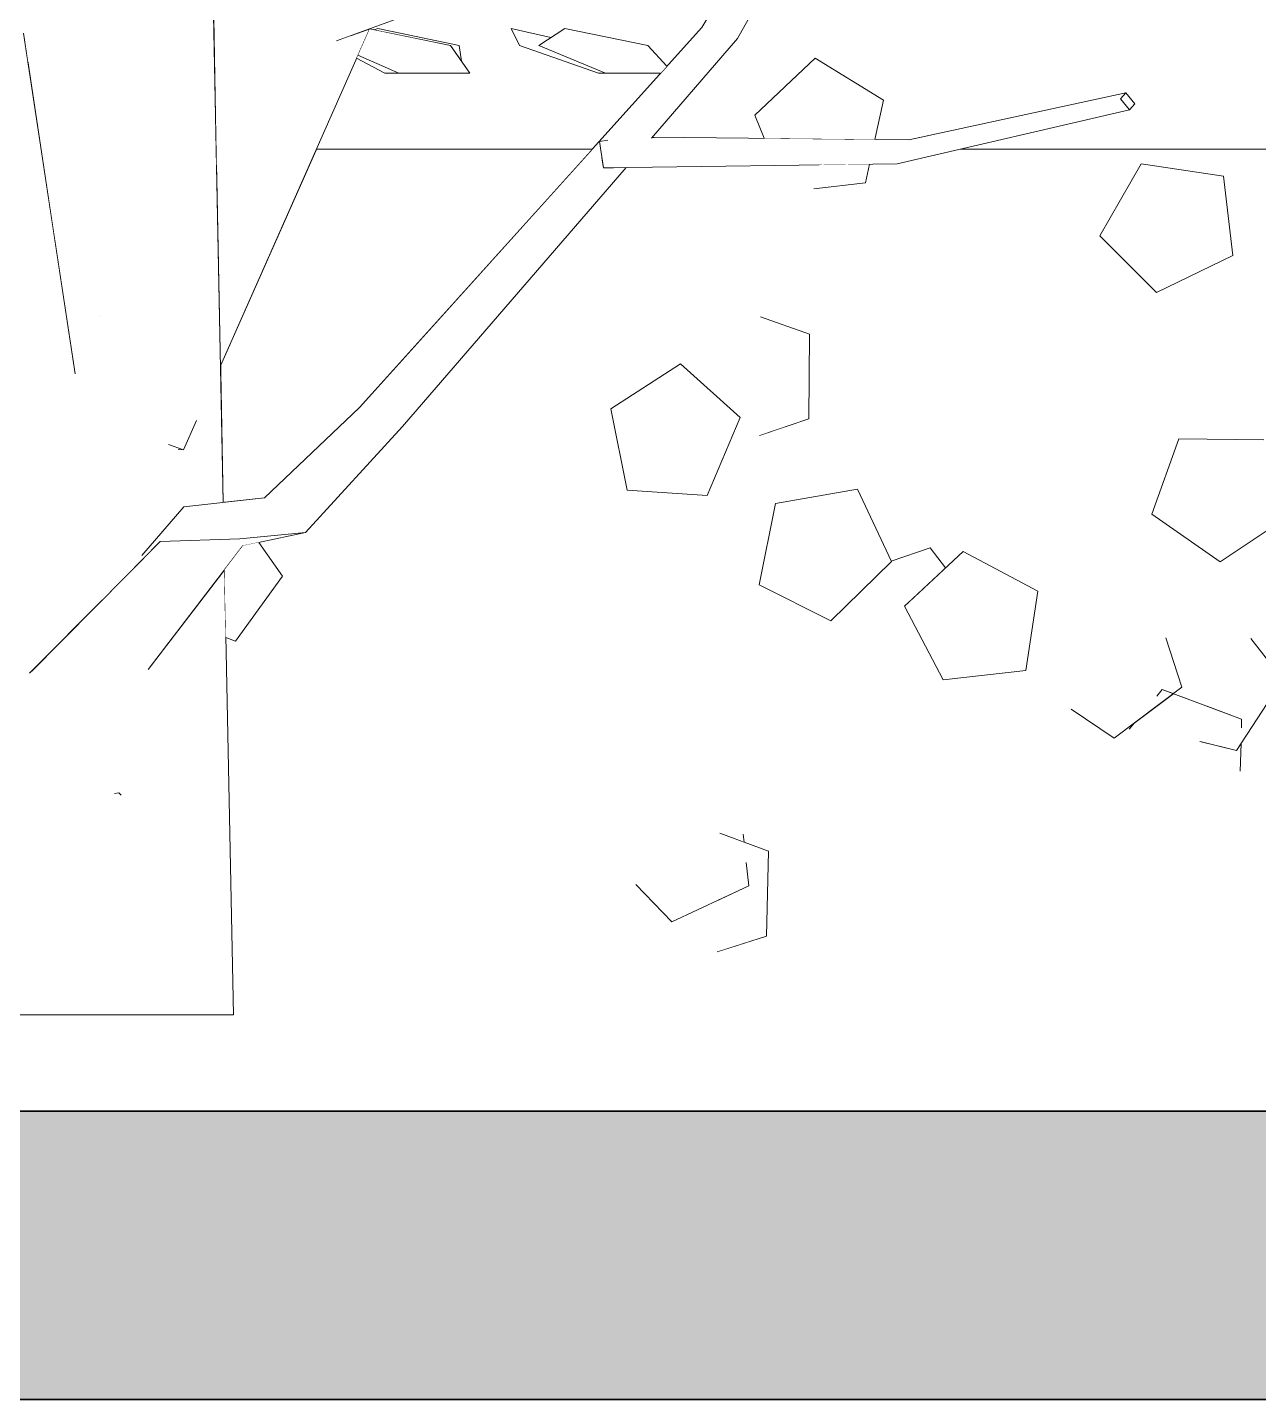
# Model space of a CAD drawing. Header units: millimetres. Extents: x -9413 to 8527, y -300 to 11224.
# Drawn here: x -6076 to -4796, y -300 to 1127 of the extents above; entities that cross this region are included whole.
import ezdxf

# ---------------------------------------------------------------- set-up
doc = ezdxf.new("R2010")
doc.units = ezdxf.units.MM
doc.header["$MEASUREMENT"] = 0
doc.linetypes.add('Wipeout_Contour', pattern=[1000, 0, -1000])
doc.layers.add('Interior - Furniture', color=7, linetype='Continuous')
doc.layers.add('Structural - Bearing', color=7, linetype='Continuous')
for name, color, linetype, lineweight, true_color in [('Interior - Furniture _Pen_No__4', 7, 'Continuous', 20, 0x029e21), ('Structural - Bearing_Pen_No__180', 7, 'Continuous', 15, 0xd6cda7), ('Structural - Bearing_Pen_No__29', 7, 'Continuous', 35, 0x3dad99), ('Structural - Bearing_Pen_No__87', 7, 'Continuous', 20, 0x6a6a6a)]:
    doc.layers.add(name, color=color, linetype=linetype, lineweight=lineweight, true_color=true_color)

# ---------------------------------------------------------------- blocks, each defined once
blk = doc.blocks.new('Section Elem_1_6')
at = {"layer": 'Structural - Bearing_Pen_No__180', "linetype": 'Continuous', "lineweight": 0, "true_color": 0x353329}
blk.add_hatch(color=250, dxfattribs=at).paths.add_polyline_path([(8527.1, 0), (-8108.3, 0), (-8108.3, -300), (8527.1, -300)])
at = {"layer": 'Structural - Bearing_Pen_No__29', "linetype": 'Continuous'}
for p, q in [((5036.3, 0), (-7908.3, 0)), ((8527.1, -300), (-8108.3, -300))]:
    blk.add_line(p, q, dxfattribs=at)
blk = doc.blocks.new('Section Elem_26_6')
at = {"layer": 'Structural - Bearing_Pen_No__87', "linetype": 'Continuous'}
blk.add_line((-4584.4, 1000), (-5106.8, 1000), dxfattribs=at)
at = {"color": 254, "linetype": 'Wipeout_Contour', "lineweight": 0, "ltscale": 34914.556284}
blk.add_wipeout([(-5775.6, 1000), (-5875.4, 774.7), (-5872.6, 632.9), (-5829.7, 637.7), (-5730.9, 731.6), (-5489.1, 1000)], dxfattribs=at).dxf.layer = 'Structural - Bearing'
at = {"layer": 'Structural - Bearing_Pen_No__87', "linetype": 'Continuous'}
blk.add_line((-5489.1, 1000), (-5775.6, 1000), dxfattribs=at)
blk = doc.blocks.new('Section Elem_40_6')
at = {"color": 254, "linetype": 'Wipeout_Contour', "lineweight": 0, "ltscale": 24768.545653}
blk.add_wipeout([(-6027.3, 1286.6), (-6112.2, 1306.7), (-6080.2, 1120.7), (-6075.6, 1090.4)], dxfattribs=at).dxf.layer = 'Interior - Furniture'
at = {"color": 254, "linetype": 'Wipeout_Contour', "lineweight": 0, "ltscale": 72831.897087}
blk.add_wipeout([(-6076.6, 733.3), (-6148.9, 100), (-6001.3, 100), (-5998.9, 499.8), (-6073.7, 455.5), (-5998.7, 531.2), (-5996.5, 888.3), (-6000.4, 826.5), (-6000.4, 826.5), (-6000.5, 826.5), (-6047.6, 905.4), (-6026.6, 766.4)], dxfattribs=at).dxf.layer = 'Interior - Furniture'
at = {"layer": 'Interior - Furniture _Pen_No__4', "linetype": 'Continuous'}
blk.add_line((-6148.9, 100), (-6001.3, 100), dxfattribs=at)
at = {"color": 254, "linetype": 'Wipeout_Contour', "lineweight": 0, "ltscale": 60576.731485}
blk.add_wipeout([(-5998.7, 531.2), (-5971.9, 558.3), (-5957.2, 577.6), (-5954.9, 580.2), (-5889.7, 1466.9), (-5893.9, 1471.6), (-5992.9, 1465.5), (-5993.8, 1321.7), (-5966.6, 1149.7), (-5996.5, 888.3)], dxfattribs=at).dxf.layer = 'Interior - Furniture'
at = {"color": 254, "linetype": 'Wipeout_Contour', "lineweight": 0, "ltscale": 30565.361482}
blk.add_wipeout([(-6027.3, 1286.6), (-6075.6, 1090.4), (-6047.6, 905.4), (-6000.5, 826.5), (-6000.4, 826.5)], dxfattribs=at).dxf.layer = 'Interior - Furniture'
at = {"color": 254, "linetype": 'Wipeout_Contour', "lineweight": 0, "ltscale": 35583.046903}
blk.add_wipeout([(-5855.1, 1195.4), (-5882.8, 1145.2), (-5879.4, 975.8), (-5739.4, 1118.5), (-5754.6, 1112.9), (-5826.3, 1186.1)], dxfattribs=at).dxf.layer = 'Interior - Furniture'
at = {"color": 254, "linetype": 'Wipeout_Contour', "lineweight": 0, "ltscale": 17867.577607}
blk.add_wipeout([(-5900.5, 718), (-5929.4, 692.9), (-5913.9, 687.6)], dxfattribs=at).dxf.layer = 'Interior - Furniture'
at = {"color": 254, "linetype": 'Wipeout_Contour', "lineweight": 0, "ltscale": 29701.495739}
blk.add_wipeout([(-5990.2, 100), (-5861.9, 100), (-5871.2, 562.7), (-5950.4, 459.1), (-5963.1, 468.2)], dxfattribs=at).dxf.layer = 'Interior - Furniture'
at = {"layer": 'Interior - Furniture _Pen_No__4', "linetype": 'Continuous'}
for p, q in [((-6001.3, 100), (-5990.2, 100)), ((-5990.2, 100), (-5861.9, 100))]:
    blk.add_line(p, q, dxfattribs=at)
at = {"color": 254, "linetype": 'Wipeout_Contour', "lineweight": 0, "ltscale": 18363.562935}
blk.add_wipeout([(-6027.3, 1286.6), (-6000.4, 826.5), (-5996, 1335.9)], dxfattribs=at).dxf.layer = 'Interior - Furniture'
at = {"color": 254, "linetype": 'Wipeout_Contour', "lineweight": 0, "ltscale": 17882.780681}
blk.add_wipeout([(-5913.9, 687.6), (-5929.4, 692.9), (-5919.3, 687.7)], dxfattribs=at).dxf.layer = 'Interior - Furniture'
at = {"color": 254, "linetype": 'Wipeout_Contour', "lineweight": 0, "ltscale": 23897.220596}
blk.add_wipeout([(-5957.2, 577.6), (-5971.9, 558.3), (-5938.1, 592.3), (-5913.5, 628.3)], dxfattribs=at).dxf.layer = 'Interior - Furniture'
at = {"color": 254, "linetype": 'Wipeout_Contour', "lineweight": 0, "ltscale": 17976.049385}
blk.add_wipeout([(-5985.5, 330), (-5980.9, 331), (-5981.3, 343.2)], dxfattribs=at).dxf.layer = 'Interior - Furniture'
at = {"layer": 'Interior - Furniture _Pen_No__4', "linetype": 'Continuous'}
for p, q in [((-6026.6, 766.4), (-6080.2, 1120.7)), ((-5913.9, 687.6), (-5900.4, 718.1)), ((-5929.5, 692.9), (-5913.9, 687.6)), ((-5913.9, 687.6), (-5919.3, 687.7))]:
    blk.add_line(p, q, dxfattribs=at)
at = {"color": 254, "linetype": 'Wipeout_Contour', "lineweight": 0, "ltscale": 30394.002064}
blk.add_wipeout([(-5996, 1335.9), (-6000.4, 826.5), (-6000.4, 826.5), (-5996.5, 888.3), (-5966.6, 1149.7)], dxfattribs=at).dxf.layer = 'Interior - Furniture'
at = {"color": 254, "linetype": 'Wipeout_Contour', "lineweight": 0, "ltscale": 29971.746234}
blk.add_wipeout([(-6073.7, 455.5), (-5998.9, 499.8), (-5992, 496.1), (-5852, 587.8), (-5938.1, 592.3)], dxfattribs=at).dxf.layer = 'Interior - Furniture'
at = {"color": 254, "linetype": 'Wipeout_Contour', "lineweight": 0, "ltscale": 17971.789204}
blk.add_wipeout([(-5981.3, 343.2), (-5980.9, 331), (-5981, 338.1)], dxfattribs=at).dxf.layer = 'Interior - Furniture'
at = {"layer": 'Interior - Furniture _Pen_No__4', "linetype": 'Continuous'}
blk.add_line((-6000.5, 826.6), (-6000.4, 826.5), dxfattribs=at)
at = {"color": 254, "linetype": 'Wipeout_Contour', "lineweight": 0, "ltscale": 17696.802527}
blk.add_wipeout([(-5829.7, 637.7), (-5913.5, 628.3), (-5855.2, 595.1)], dxfattribs=at).dxf.layer = 'Interior - Furniture'
at = {"color": 254, "linetype": 'Wipeout_Contour', "lineweight": 0, "ltscale": 23842.951481}
blk.add_wipeout([(-5852, 587.8), (-5992, 496.1), (-5963.1, 468.2), (-5950.4, 459.1)], dxfattribs=at).dxf.layer = 'Interior - Furniture'
at = {"color": 254, "linetype": 'Wipeout_Contour', "lineweight": 0, "ltscale": 17967.707668}
blk.add_wipeout([(-5981, 338.1), (-5980.9, 331), (-5978.5, 328.6)], dxfattribs=at).dxf.layer = 'Interior - Furniture'
at = {"layer": 'Interior - Furniture _Pen_No__4', "linetype": 'Continuous'}
blk.add_line((-5861.9, 100), (-5871.2, 562.7), dxfattribs=at)
at = {"color": 254, "linetype": 'Wipeout_Contour', "lineweight": 0, "ltscale": 17415.763931}
blk.add_wipeout([(-5829.7, 637.7), (-5730.3, 703.9), (-5730.9, 731.6)], dxfattribs=at).dxf.layer = 'Interior - Furniture'
at = {"color": 254, "linetype": 'Wipeout_Contour', "lineweight": 0, "ltscale": 17799.488832}
blk.add_wipeout([(-5913.5, 628.3), (-5938.1, 592.3), (-5855.2, 595.1)], dxfattribs=at).dxf.layer = 'Interior - Furniture'
at = {"color": 254, "linetype": 'Wipeout_Contour', "lineweight": 0, "ltscale": 17972.301917}
blk.add_wipeout([(-5985.5, 330), (-5978.5, 328.6), (-5980.9, 331)], dxfattribs=at).dxf.layer = 'Interior - Furniture'
at = {"layer": 'Interior - Furniture _Pen_No__4', "linetype": 'Continuous'}
for p, q in [((-5985.5, 330), (-5980.9, 331)), ((-5980.9, 331), (-5978.5, 328.6))]:
    blk.add_line(p, q, dxfattribs=at)
at = {"color": 254, "linetype": 'Wipeout_Contour', "lineweight": 0, "ltscale": 39010.08952}
blk.add_wipeout([(-5375, 1126.7), (-5730.9, 731.6), (-5478.8, 990.9), (-5481.4, 1008), (-5472.6, 1009.6), (-5462.2, 1007.9), (-5365.9, 1107)], dxfattribs=at).dxf.layer = 'Interior - Furniture'
at = {"color": 254, "linetype": 'Wipeout_Contour', "lineweight": 0, "ltscale": 23552.790032}
blk.add_wipeout([(-5938.1, 592.3), (-5852, 587.8), (-5787.1, 601.7), (-5855.2, 595.1)], dxfattribs=at).dxf.layer = 'Interior - Furniture'
at = {"layer": 'Interior - Furniture _Pen_No__4', "linetype": 'Continuous'}
for p, q in [((-5957.2, 577.5), (-5913.5, 628.3)), ((-6073.8, 455.4), (-5938.1, 592.3)), ((-5950.4, 459.1), (-5852, 587.8))]:
    blk.add_line(p, q, dxfattribs=at)
at = {"color": 254, "linetype": 'Wipeout_Contour', "lineweight": 0, "ltscale": 48838.969125}
blk.add_wipeout([(-5375, 1126.7), (-5223.8, 1342), (-5237.1, 1350.1), (-5237.2, 1350), (-5237.3, 1350.2), (-5239.5, 1351.5), (-5285.3, 1275.5), (-5288.7, 1265.9), (-5290.1, 1267.7)], dxfattribs=at).dxf.layer = 'Interior - Furniture'
at = {"color": 254, "linetype": 'Wipeout_Contour', "lineweight": 0, "ltscale": 17522.816677}
blk.add_wipeout([(-5829.7, 637.7), (-5855.2, 595.1), (-5730.3, 703.9)], dxfattribs=at).dxf.layer = 'Interior - Furniture'
at = {"color": 254, "linetype": 'Wipeout_Contour', "lineweight": 0, "ltscale": 17389.631323}
blk.add_wipeout([(-5730.3, 703.9), (-5855.2, 595.1), (-5686.3, 711.7)], dxfattribs=at).dxf.layer = 'Interior - Furniture'
at = {"color": 254, "linetype": 'Wipeout_Contour', "lineweight": 0, "ltscale": 17434.178544}
blk.add_wipeout([(-5686.3, 711.7), (-5855.2, 595.1), (-5787.1, 601.7)], dxfattribs=at).dxf.layer = 'Interior - Furniture'
at = {"layer": 'Interior - Furniture _Pen_No__4', "linetype": 'Continuous'}
for p, q in [((-5913.5, 628.3), (-5829.7, 637.7)), ((-5855.2, 595.1), (-5787.1, 601.7)), ((-5852, 587.8), (-5787.1, 601.7)), ((-5938.1, 592.3), (-5855.2, 595.1))]:
    blk.add_line(p, q, dxfattribs=at)
at = {"color": 254, "linetype": 'Wipeout_Contour', "lineweight": 0, "ltscale": 22683.742842}
blk.add_wipeout([(-5478.8, 990.9), (-5730.9, 731.6), (-5730.3, 703.9), (-5477.7, 983.4)], dxfattribs=at).dxf.layer = 'Interior - Furniture'
at = {"color": 254, "linetype": 'Wipeout_Contour', "lineweight": 0, "ltscale": 27704.036665}
blk.add_wipeout([(-5476.9, 984.2), (-5365.9, 1107), (-5462.2, 1007.9), (-5461.1, 1007.6), (-5462, 1006.5)], dxfattribs=at).dxf.layer = 'Interior - Furniture'
at = {"color": 254, "linetype": 'Wipeout_Contour', "lineweight": 0, "ltscale": 22457.240903}
blk.add_wipeout([(-5477.7, 983.4), (-5730.3, 703.9), (-5466, 980.8), (-5477.3, 980.6)], dxfattribs=at).dxf.layer = 'Interior - Furniture'
at = {"color": 254, "linetype": 'Wipeout_Contour', "lineweight": 0, "ltscale": 33115.836361}
blk.add_wipeout([(-5365.9, 1107), (-5476.9, 984.2), (-5453.1, 1005.9), (-5451.6, 1007.5), (-5437.9, 1010.1), (-5337.7, 1115.2)], dxfattribs=at).dxf.layer = 'Interior - Furniture'
at = {"color": 254, "linetype": 'Wipeout_Contour', "lineweight": 0, "ltscale": 16503.996155}
blk.add_wipeout([(-5437.9, 1010.1), (-5427.1, 1011.7), (-5337.7, 1115.2)], dxfattribs=at).dxf.layer = 'Interior - Furniture'
at = {"color": 254, "linetype": 'Wipeout_Contour', "lineweight": 0, "ltscale": 22246.213846}
blk.add_wipeout([(-5481.4, 1008), (-5461.1, 1007.6), (-5462.2, 1007.9), (-5472.6, 1009.6)], dxfattribs=at).dxf.layer = 'Interior - Furniture'
at = {"color": 254, "linetype": 'Wipeout_Contour', "lineweight": 0, "ltscale": 22598.555844}
blk.add_wipeout([(-5466, 980.8), (-5730.3, 703.9), (-5686.3, 711.7), (-5453.6, 980.9)], dxfattribs=at).dxf.layer = 'Interior - Furniture'
at = {"layer": 'Interior - Furniture _Pen_No__4', "linetype": 'Continuous'}
for p, q in [((-5829.7, 637.7), (-5730.9, 731.6)), ((-5787.1, 601.7), (-5686.3, 711.7))]:
    blk.add_line(p, q, dxfattribs=at)
at = {"color": 254, "linetype": 'Wipeout_Contour', "lineweight": 0, "ltscale": 16363.654944}
blk.add_wipeout([(-5375, 1126.7), (-5365.9, 1107), (-5223.8, 1342)], dxfattribs=at).dxf.layer = 'Interior - Furniture'
at = {"color": 254, "linetype": 'Wipeout_Contour', "lineweight": 0, "ltscale": 23563.170322}
blk.add_wipeout([(-5739.4, 1118.5), (-5879.4, 975.8), (-5875.4, 774.7), (-5720.1, 1125.5)], dxfattribs=at).dxf.layer = 'Interior - Furniture'
at = {"color": 254, "linetype": 'Wipeout_Contour', "lineweight": 0, "ltscale": 16681.069741}
blk.add_wipeout([(-5461.1, 1007.6), (-5481.4, 1008), (-5462, 1006.5)], dxfattribs=at).dxf.layer = 'Interior - Furniture'
at = {"color": 254, "linetype": 'Wipeout_Contour', "lineweight": 0, "ltscale": 21572.230702}
blk.add_wipeout([(-5426.8, 1012), (-5177.9, 1003.2), (-5159.8, 1009.9), (-5426.2, 1012.7)], dxfattribs=at).dxf.layer = 'Interior - Furniture'
at = {"layer": 'Interior - Furniture _Pen_No__4', "linetype": 'Continuous'}
blk.add_line((-5872.6, 632.9), (-5889.2, 1466.3), dxfattribs=at)
at = {"color": 254, "linetype": 'Wipeout_Contour', "lineweight": 0, "ltscale": 16253.331745}
blk.add_wipeout([(-5365.9, 1107), (-5209.4, 1346), (-5223.8, 1342)], dxfattribs=at).dxf.layer = 'Interior - Furniture'
at = {"color": 254, "linetype": 'Wipeout_Contour', "lineweight": 0, "ltscale": 29258.05135}
blk.add_wipeout([(-5841.6, 1203.9), (-5841, 1202.8), (-5826.3, 1186.1), (-5754.6, 1112.9), (-5381.3, 1248.8)], dxfattribs=at).dxf.layer = 'Interior - Furniture'
at = {"color": 254, "linetype": 'Wipeout_Contour', "lineweight": 0, "ltscale": 15355.065912}
blk.add_wipeout([(-5159.8, 1009.9), (-4939.6, 1052.4), (-4934, 1058.6)], dxfattribs=at).dxf.layer = 'Interior - Furniture'
at = {"color": 254, "linetype": 'Wipeout_Contour', "lineweight": 0, "ltscale": 27388.906977}
blk.add_wipeout([(-5451.6, 1007.5), (-5177.9, 1003.2), (-5426.8, 1012), (-5427.1, 1011.7), (-5437.9, 1010.1)], dxfattribs=at).dxf.layer = 'Interior - Furniture'
at = {"layer": 'Interior - Furniture _Pen_No__4', "linetype": 'Continuous'}
for p, q in [((-5754.6, 1112.9), (-5381.3, 1248.8)), ((-5875.4, 774.7), (-5720.1, 1125.5))]:
    blk.add_line(p, q, dxfattribs=at)
at = {"color": 254, "linetype": 'Wipeout_Contour', "lineweight": 0, "ltscale": 16311.915911}
blk.add_wipeout([(-5209.4, 1346), (-5365.9, 1107), (-5337.7, 1115.2)], dxfattribs=at).dxf.layer = 'Interior - Furniture'
at = {"color": 254, "linetype": 'Wipeout_Contour', "lineweight": 0, "ltscale": 21628.101671}
blk.add_wipeout([(-5451.6, 1007.5), (-5453.1, 1005.9), (-5171.8, 984.9), (-5177.9, 1003.2)], dxfattribs=at).dxf.layer = 'Interior - Furniture'
at = {"layer": 'Interior - Furniture _Pen_No__4', "linetype": 'Continuous'}
for p, q in [((-5337.7, 1115.2), (-5209.4, 1346)), ((-5375, 1126.7), (-5290.1, 1267.7))]:
    blk.add_line(p, q, dxfattribs=at)
at = {"color": 254, "linetype": 'Wipeout_Contour', "lineweight": 0, "ltscale": 33064.387892}
blk.add_wipeout([(-5462, 1006.5), (-5481.4, 1008), (-5477.3, 980.6), (-5171.8, 984.9), (-5453.1, 1005.9), (-5476.9, 984.2)], dxfattribs=at).dxf.layer = 'Interior - Furniture'
at = {"layer": 'Interior - Furniture _Pen_No__4', "linetype": 'Continuous'}
for p, q in [((-5730.9, 731.6), (-5375, 1126.7)), ((-5427.1, 1011.7), (-5337.7, 1115.2)), ((-5472.6, 1009.6), (-5481.4, 1008)), ((-5481.4, 1008), (-5477.3, 980.6)), ((-5686.3, 711.7), (-5453.6, 980.9))]:
    blk.add_line(p, q, dxfattribs=at)
at = {"color": 254, "linetype": 'Wipeout_Contour', "lineweight": 0, "ltscale": 15581.917823}
blk.add_wipeout([(-4939.6, 1052.4), (-5159.8, 1009.9), (-5177.9, 1003.2)], dxfattribs=at).dxf.layer = 'Interior - Furniture'
at = {"color": 254, "linetype": 'Wipeout_Contour', "lineweight": 0, "ltscale": 15364.194728}
blk.add_wipeout([(-5177.9, 1003.2), (-4930.3, 1041), (-4939.6, 1052.4)], dxfattribs=at).dxf.layer = 'Interior - Furniture'
at = {"color": 254, "linetype": 'Wipeout_Contour', "lineweight": 0, "ltscale": 15577.446981}
blk.add_wipeout([(-4930.3, 1041), (-5177.9, 1003.2), (-5171.8, 984.9)], dxfattribs=at).dxf.layer = 'Interior - Furniture'
at = {"layer": 'Interior - Furniture _Pen_No__4', "linetype": 'Continuous'}
for p, q in [((-5426.2, 1012.7), (-5159.8, 1009.9)), ((-5477.3, 980.6), (-5171.8, 984.9))]:
    blk.add_line(p, q, dxfattribs=at)
at = {"color": 254, "linetype": 'Wipeout_Contour', "lineweight": 0, "ltscale": 20170.647858}
blk.add_wipeout([(-4934, 1058.6), (-4939.6, 1052.4), (-4930.3, 1041), (-4924.7, 1047.2)], dxfattribs=at).dxf.layer = 'Interior - Furniture'
at = {"layer": 'Interior - Furniture _Pen_No__4', "linetype": 'Continuous'}
for p, q in [((-5159.8, 1009.9), (-4934, 1058.6)), ((-4934, 1058.6), (-4939.6, 1052.4)), ((-4924.7, 1047.2), (-4934, 1058.6)), ((-4939.6, 1052.4), (-4930.3, 1041)), ((-4930.3, 1041), (-4924.7, 1047.2)), ((-5171.8, 984.9), (-4930.3, 1041))]:
    blk.add_line(p, q, dxfattribs=at)
blk = doc.blocks.new('Section Elem_41_6')
at = {"color": 254, "linetype": 'Wipeout_Contour', "lineweight": 0, "ltscale": 28920.387079}
blk.add_wipeout([(-5720.2, 1125.2), (-5732.4, 1097.7), (-5690, 1079.2), (-5616, 1079.2), (-5636.2, 1107.9)], dxfattribs=at).dxf.layer = 'Interior - Furniture'
at = {"color": 254, "linetype": 'Wipeout_Contour', "lineweight": 0, "ltscale": 33452.185006}
blk.add_wipeout([(-5544.5, 1107.9), (-5475, 1079.2), (-5417.8, 1079.2), (-5411.4, 1086.3), (-5431, 1107.9), (-5517.3, 1125.7)], dxfattribs=at).dxf.layer = 'Interior - Furniture'
at = {"color": 254, "linetype": 'Wipeout_Contour', "lineweight": 0, "ltscale": 26778.577496}
blk.add_wipeout([(-5319.9, 1035.5), (-5310.2, 1011.5), (-5194.9, 1010.3), (-5185.9, 1051.1), (-5257, 1094.7)], dxfattribs=at).dxf.layer = 'Interior - Furniture'
at = {"color": 254, "linetype": 'Wipeout_Contour', "lineweight": 0, "ltscale": 26600.03958}
blk.add_wipeout([(-5258.4, 958.8), (-5204.9, 965), (-5200.6, 984.5), (-5232.4, 984.1), (-5252.8, 983.8)], dxfattribs=at).dxf.layer = 'Interior - Furniture'
at = {"color": 254, "linetype": 'Wipeout_Contour', "lineweight": 0, "ltscale": 24869.068366}
blk.add_wipeout([(-4961.1, 910.1), (-4902.3, 851), (-4822.9, 889.4), (-4832.6, 972.2), (-4918, 985)], dxfattribs=at).dxf.layer = 'Interior - Furniture'
at = {"color": 254, "linetype": 'Wipeout_Contour', "lineweight": 0, "ltscale": 21376.060193}
blk.add_wipeout([(-5314.7, 702.5), (-5263.7, 719.7), (-5263.1, 807.9), (-5313.8, 825.8)], dxfattribs=at).dxf.layer = 'Interior - Furniture'
at = {"color": 254, "linetype": 'Wipeout_Contour', "lineweight": 0, "ltscale": 27251.969688}
blk.add_wipeout([(-5452.5, 645.4), (-5369.3, 639.9), (-5335, 721.2), (-5397, 776.9), (-5469.6, 730.1)], dxfattribs=at).dxf.layer = 'Interior - Furniture'
at = {"color": 254, "linetype": 'Wipeout_Contour', "lineweight": 0, "ltscale": 24389.949032}
blk.add_wipeout([(-4764.3, 618.9), (-4790.6, 698), (-4878.8, 699), (-4906.9, 620.5), (-4836.1, 571)], dxfattribs=at).dxf.layer = 'Interior - Furniture'
at = {"color": 254, "linetype": 'Wipeout_Contour', "lineweight": 0, "ltscale": 35251.80398}
blk.add_wipeout([(-5871.2, 562.7), (-5869.8, 492.4), (-5859.7, 488.6), (-5810.8, 556.2), (-5835.5, 591.3), (-5852, 587.8)], dxfattribs=at).dxf.layer = 'Interior - Furniture'
at = {"color": 254, "linetype": 'Wipeout_Contour', "lineweight": 0, "ltscale": 25584.30005}
blk.add_wipeout([(-5038.2, 458.2), (-5025.4, 540.5), (-5103.3, 581.8), (-5164.3, 524.9), (-5124, 448.5)], dxfattribs=at).dxf.layer = 'Interior - Furniture'
at = {"color": 254, "linetype": 'Wipeout_Contour', "lineweight": 0, "ltscale": 14740.373413}
blk.add_wipeout([(-4884.7, 434), (-4896.2, 438.4), (-4901.9, 431.6)], dxfattribs=at).dxf.layer = 'Interior - Furniture'
at = {"color": 254, "linetype": 'Wipeout_Contour', "lineweight": 0, "ltscale": 42739.338026}
blk.add_wipeout([(-5357.6, 219.6), (-5358.7, 165.5), (-5307.5, 181.9), (-5305.6, 270.1), (-5356, 288.8), (-5356.3, 276.3), (-5328.7, 258.3), (-5326.2, 234.2)], dxfattribs=at).dxf.layer = 'Interior - Furniture'
at = {"layer": 'Interior - Furniture _Pen_No__4', "linetype": 'Continuous'}
for p, q in [((-5431, 1107.9), (-5411.4, 1086.3)), ((-5257, 1094.7), (-5319.9, 1035.5)), ((-5185.9, 1051.1), (-5257, 1094.7)), ((-5194.9, 1010.3), (-5185.9, 1051.1)), ((-5319.9, 1035.5), (-5310.2, 1011.5)), ((-5204.9, 965), (-5200.6, 984.5)), ((-4918, 985), (-4961.1, 910.1)), ((-4832.6, 972.2), (-4918, 985)), ((-4822.9, 889.4), (-4832.6, 972.2)), ((-5258.5, 958.8), (-5204.9, 965)), ((-4961.1, 910.1), (-4902.3, 851)), ((-4902.3, 851), (-4822.9, 889.4)), ((-5263.1, 807.9), (-5313.9, 825.9)), ((-5263.7, 719.7), (-5263.1, 807.9)), ((-5397, 776.9), (-5469.6, 730.1)), ((-5335, 721.2), (-5397, 776.9)), ((-5469.6, 730.1), (-5452.5, 645.4)), ((-5369.3, 639.9), (-5335, 721.2)), ((-5314.8, 702.5), (-5263.7, 719.7)), ((-4878.8, 699), (-4906.9, 620.5)), ((-4790.6, 698), (-4878.8, 699)), ((-5452.5, 645.4), (-5369.3, 639.9)), ((-4906.9, 620.5), (-4836.1, 571)), ((-4836.1, 571), (-4764.3, 618.9)), ((-5810.8, 556.2), (-5835.5, 591.3)), ((-5025.4, 540.5), (-5103.3, 581.8)), ((-5859.7, 488.6), (-5810.8, 556.2)), ((-5038.2, 458.2), (-5025.4, 540.5)), ((-5869.8, 492.4), (-5859.7, 488.6)), ((-5124, 448.5), (-5038.2, 458.2)), ((-5307.5, 181.9), (-5305.6, 270.1)), ((-5358.8, 165.4), (-5307.5, 181.9))]:
    blk.add_line(p, q, dxfattribs=at)
at = {"color": 254, "linetype": 'Wipeout_Contour', "lineweight": 0, "ltscale": 28856.287404}
blk.add_wipeout([(-5715.6, 1124.2), (-5636.2, 1107.9), (-5624.7, 1091.5), (-5627.3, 1107.9), (-5711.8, 1125.7)], dxfattribs=at).dxf.layer = 'Interior - Furniture'
at = {"color": 254, "linetype": 'Wipeout_Contour', "lineweight": 0, "ltscale": 33824.488233}
blk.add_wipeout([(-5573, 1125.7), (-5564.6, 1107.9), (-5482.4, 1079.2), (-5475, 1079.2), (-5544.5, 1107.9), (-5531.8, 1116.2)], dxfattribs=at).dxf.layer = 'Interior - Furniture'
at = {"color": 254, "linetype": 'Wipeout_Contour', "lineweight": 0, "ltscale": 31143.157982}
blk.add_wipeout([(-5177.7, 571.3), (-5185.3, 564), (-5158.8, 530), (-5121.5, 564.9), (-5137.6, 585.6), (-5177.9, 571.8)], dxfattribs=at).dxf.layer = 'Interior - Furniture'
at = {"color": 254, "linetype": 'Wipeout_Contour', "lineweight": 0, "ltscale": 43817.890356}
blk.add_wipeout([(-4930.6, 396.9), (-4815.1, 353.5), (-4814.3, 382.1), (-4819.1, 374.8), (-4856.9, 384.3), (-4813.9, 398.4), (-4813.7, 407.3), (-4884.7, 434), (-4925, 403.7)], dxfattribs=at).dxf.layer = 'Interior - Furniture'
at = {"color": 254, "linetype": 'Wipeout_Contour', "lineweight": 0, "ltscale": 16027.085314}
blk.add_wipeout([(-5331.8, 287.8), (-5341.3, 283.3), (-5331, 279.5)], dxfattribs=at).dxf.layer = 'Interior - Furniture'
at = {"layer": 'Interior - Furniture _Pen_No__4', "linetype": 'Continuous'}
for p, q in [((-5636.2, 1107.9), (-5720.2, 1125.2)), ((-5715.6, 1124.2), (-5711.8, 1125.7)), ((-5711.8, 1125.7), (-5627.3, 1107.9)), ((-5564.6, 1107.9), (-5573, 1125.7)), ((-5573, 1125.7), (-5531.8, 1116.2)), ((-5544.5, 1107.9), (-5517.3, 1125.7)), ((-5517.3, 1125.7), (-5431, 1107.9)), ((-5616, 1079.2), (-5636.2, 1107.9)), ((-5627.3, 1107.9), (-5624.7, 1091.5)), ((-5482.4, 1079.2), (-5564.6, 1107.9)), ((-5475, 1079.2), (-5544.5, 1107.9)), ((-5475, 1079.2), (-5482.4, 1079.2)), ((-5417.8, 1079.2), (-5475, 1079.2)), ((-5121.5, 564.9), (-5137.6, 585.6)), ((-5103.3, 581.8), (-5164.3, 524.9)), ((-5164.3, 524.9), (-5124, 448.5))]:
    blk.add_line(p, q, dxfattribs=at)
at = {"color": 254, "linetype": 'Wipeout_Contour', "lineweight": 0, "ltscale": 23270.48379}
blk.add_wipeout([(-5732.4, 1097.7), (-5733.8, 1094.6), (-5704.4, 1079.2), (-5690, 1079.2)], dxfattribs=at).dxf.layer = 'Interior - Furniture'
at = {"color": 254, "linetype": 'Wipeout_Contour', "lineweight": 0, "ltscale": 26407.120053}
blk.add_wipeout([(-5315.4, 547.2), (-5240.9, 509.8), (-5177.7, 571.3), (-5213.2, 646.7), (-5298.3, 631.8)], dxfattribs=at).dxf.layer = 'Interior - Furniture'
at = {"color": 254, "linetype": 'Wipeout_Contour', "lineweight": 0, "ltscale": 39428.705413}
blk.add_wipeout([(-4892.4, 491.9), (-4990.9, 417.7), (-4946.3, 387.6), (-4884.7, 434), (-4901.9, 431.6), (-4896.2, 438.4), (-4884.7, 434), (-4875.8, 440.7)], dxfattribs=at).dxf.layer = 'Interior - Furniture'
at = {"color": 254, "linetype": 'Wipeout_Contour', "lineweight": 0, "ltscale": 33855.510396}
blk.add_wipeout([(-4856.9, 384.3), (-4819.1, 374.8), (-4770.9, 448.7), (-4804, 491.2), (-4849.8, 420.9), (-4813.7, 407.3), (-4813.9, 398.4)], dxfattribs=at).dxf.layer = 'Interior - Furniture'
at = {"color": 254, "linetype": 'Wipeout_Contour', "lineweight": 0, "ltscale": 26888.727716}
blk.add_wipeout([(-5443.6, 235.6), (-5406.1, 196.9), (-5326.2, 234.2), (-5328.7, 258.3), (-5356.3, 276.3)], dxfattribs=at).dxf.layer = 'Interior - Furniture'
at = {"layer": 'Interior - Furniture _Pen_No__4', "linetype": 'Continuous'}
for p, q in [((-5704.4, 1079.2), (-5733.8, 1094.6)), ((-5732.4, 1097.7), (-5690, 1079.2)), ((-5690, 1079.2), (-5704.4, 1079.2)), ((-5690, 1079.2), (-5616, 1079.2)), ((-5213.2, 646.7), (-5298.3, 631.8)), ((-5177.7, 571.3), (-5213.2, 646.7)), ((-5298.3, 631.8), (-5315.4, 547.2)), ((-5137.6, 585.6), (-5177.9, 571.8)), ((-5240.9, 509.8), (-5177.7, 571.3)), ((-5315.4, 547.2), (-5240.9, 509.8)), ((-4875.8, 440.7), (-4892.4, 492)), ((-4770.9, 448.7), (-4804, 491.3)), ((-4819.1, 374.8), (-4770.9, 448.7)), ((-4946.3, 387.6), (-4875.8, 440.7)), ((-4896.2, 438.4), (-4901.9, 431.5)), ((-4813.7, 407.3), (-4896.2, 438.4)), ((-4991, 417.7), (-4946.3, 387.6)), ((-4925, 403.7), (-4930.6, 396.9)), ((-4813.9, 398.3), (-4813.7, 407.3)), ((-4857, 384.3), (-4819.1, 374.8)), ((-4815.1, 353.5), (-4814.3, 382.1)), ((-5305.6, 270.1), (-5356.1, 288.8)), ((-5331, 279.5), (-5331.8, 287.8)), ((-5326.2, 234.2), (-5328.7, 258.4)), ((-5443.6, 235.6), (-5406.1, 196.9)), ((-5406.1, 196.9), (-5326.2, 234.2))]:
    blk.add_line(p, q, dxfattribs=at)

msp = doc.modelspace()

# ---------------------------------------------------------------- block references
at = {"layer": 'Structural - Bearing'}
for name in ['Section Elem_26_6', 'Section Elem_1_6']:
    msp.add_blockref(name, (0, 0), dxfattribs=at)

# ---------------------------------------------------------------- next in the draw order: block references
at = {"layer": 'Interior - Furniture'}
msp.add_blockref('Section Elem_40_6', (0, 0), dxfattribs=at)

# ---------------------------------------------------------------- next in the draw order: block references
msp.add_blockref('Section Elem_41_6', (0, 0), dxfattribs=at)

doc.saveas('drawing.dxf')
